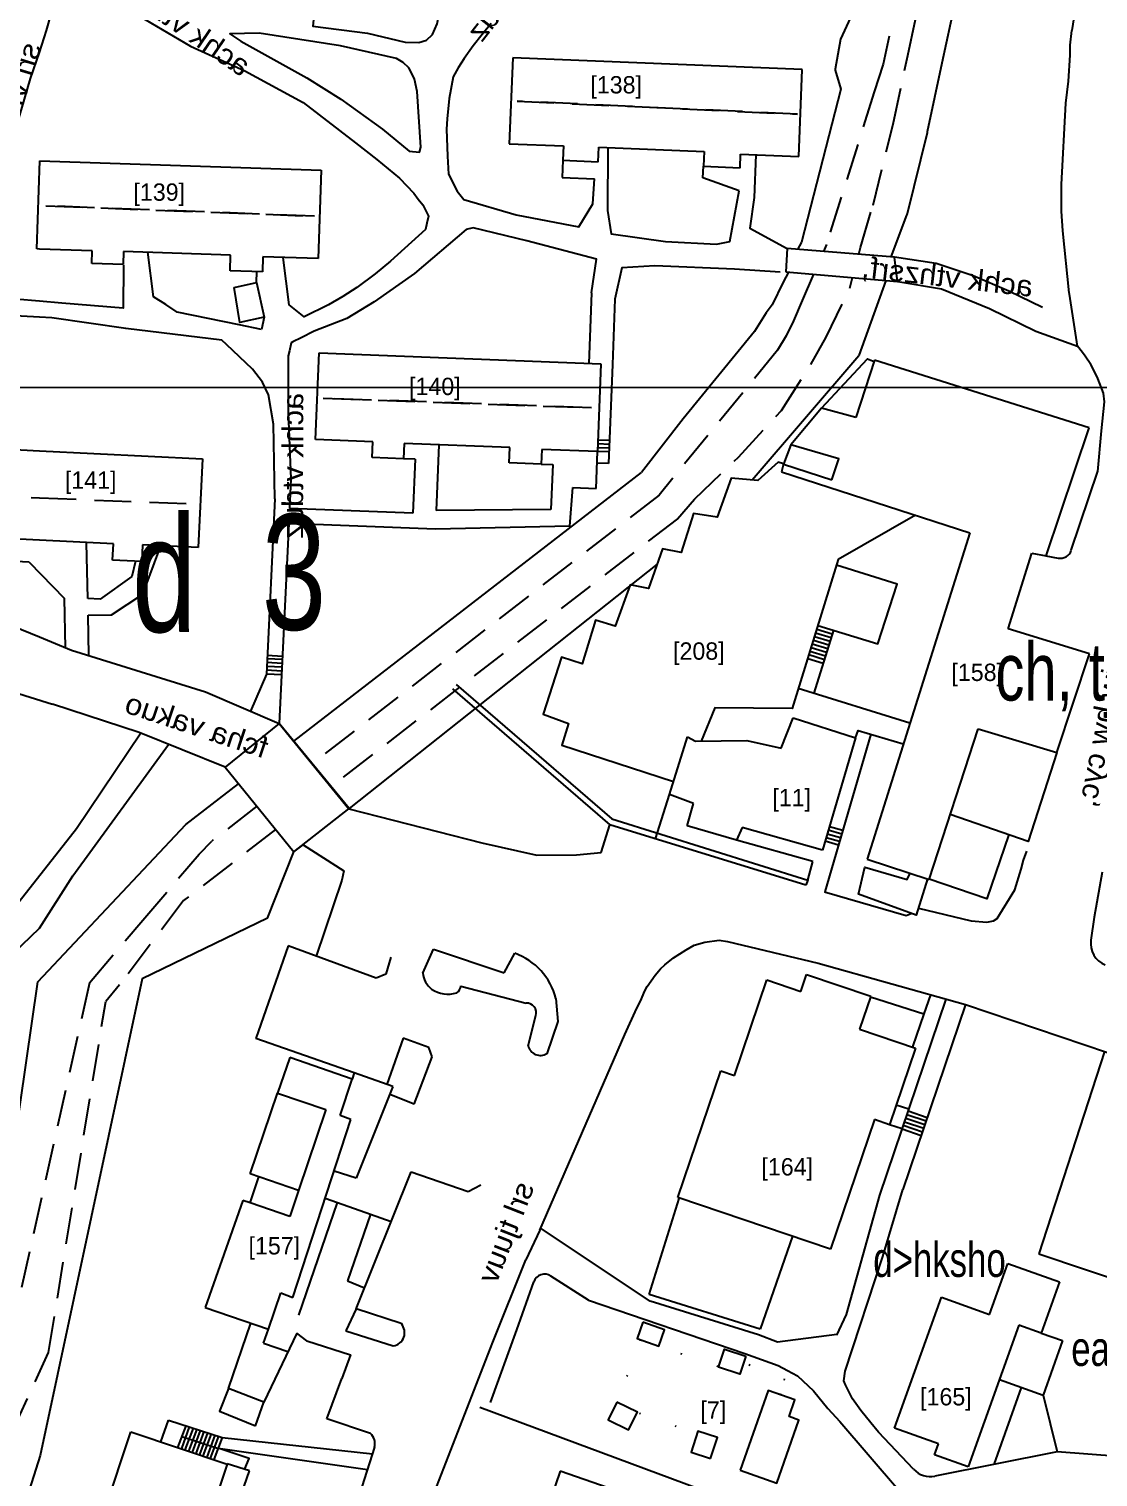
# Model space of a CAD drawing. Header units: millimetres. Extents: x 206768 to 208678, y 737854 to 739416.
# Drawn here: x 207449.1 to 207541.5, y 738494.7 to 738619.9 of the extents above; entities that cross this region are included whole.
import ezdxf
from ezdxf.enums import TextEntityAlignment as Align

# ---------------------------------------------------------------- set-up
doc = ezdxf.new("R2010")
doc.units = ezdxf.units.MM
doc.header["$LTSCALE"] = 0.5
doc.linetypes.add('DOT', pattern=[6.35, 0, -6.35])
doc.linetypes.add('HIDDEN', pattern=[9.525, 6.35, -3.175])
doc.layers.get('0').update_dxf_attribs({"color": 2})
for name, color, linetype, lineweight in [('1COVER', 7, 'Continuous', 25), ('1EVEN-SAFA', 7, 'Continuous', 25), ('1KAV-ASFLT', 7, 'Continuous', 25), ('1PRAT', 12, 'Continuous', 25), ('A-NOTE', 82, 'Continuous', 9), ('R-E-SAFA', 7, 'Continuous', 25), ('R-MER', 7, 'Continuous', 25), ('R-ROAD', 7, 'Continuous', 25), ('rehovot', 7, 'Continuous', 40)]:
    doc.layers.add(name, color=color, linetype=linetype, lineweight=lineweight)
for name, color, linetype in [('1GADA', 14, 'Continuous'), ('1MADREGOT', 60, 'Continuous'), ('1nahal', 40, 'HIDDEN'), ('A-BETON', 213, 'DOT'), ('F-KIR-TOMECH', 140, 'Continuous'), ('F-MADREGOT', 61, 'Continuous'), ('H-HOUSE', 6, 'Continuous'), ('H-MIGDAL', 6, 'Continuous'), ('H-MIKLAT', 6, 'Continuous'), ('H-ROOF', 6, 'HIDDEN'), ('H-SCHACHA', 6, 'Continuous'), ('H-ZIBUR', 6, 'Continuous'), ('MISPAR', 1, 'Continuous'), ('R-GESHER', 1, 'Continuous'), ('R-MIDRACHA', 31, 'Continuous'), ('reshet', 255, 'Continuous')]:
    doc.layers.add(name, color=color, linetype=linetype)
doc.layers.add('help', color=2, linetype='Continuous', lineweight=9, plot=False)
doc.styles.add('NR1', font='narkism$.shx')
doc.styles.add('REHOV-BIG', font='gil1.shx', dxfattribs={"height": 1.8})

# ---------------------------------------------------------------- blocks, each defined once
blk = doc.blocks.new('TR_LOT')
at = {"flags": 8}
blk.add_attdef('LOT', text='', height=3, dxfattribs=at).set_placement((0, 0), align=Align.MIDDLE_CENTER)

msp = doc.modelspace()

# ---------------------------------------------------------------- linework, layer by layer
at = {"layer": '1COVER'}
for p, q in [((207495.28, 738608.53), (207495.22, 738607.03)), ((207507.38, 738607.01), (207507.42, 738608.01)), ((207495.22, 738607.03), (207498.01, 738606.91)), ((207510.51, 738605.88), (207507.38, 738607.01)), ((207468.77, 738597.96), (207468.8, 738598.9)), ((207497.76, 738597.05), (207497.53, 738590.95)), ((207499.77, 738596.52), (207499.56, 738590.87)), ((207469.21, 738593.89), (207467.29, 738594.29)), ((207469.43, 738594.96), (207469.21, 738593.89)), ((207499.56, 738590.87), (207499.22, 738582.3)), ((207484.54, 738583.92), (207484.32, 738578.23)), ((207482.49, 738582.68), (207481.49, 738582.72)), ((207482.49, 738582.68), (207482.31, 738578)), ((207498.14, 738580.14), (207498.26, 738583.34)), ((207493.39, 738582.25), (207494.39, 738582.21)), ((207494.39, 738582.21), (207494.24, 738578.32)), ((207499.22, 738582.3), (207498.22, 738582.34)), ((207471.76, 738580.99), (207471.64, 738578.42)), ((207495.87, 738576.89), (207496.14, 738580.22)), ((207496.14, 738580.22), (207498.14, 738580.14)), ((207470.35, 738579.25), (207469.63, 738564.1)), ((207482.31, 738578), (207471.64, 738578.42)), ((207494.24, 738578.32), (207484.32, 738578.23)), ((207471.58, 738577.12), (207470.73, 738559.83)), ((207484.26, 738576.63), (207471.58, 738577.12)), ((207495.87, 738576.89), (207484.26, 738576.63)), ((207454.18, 738570.64), (207454.09, 738575.41)), ((207449.13, 738573.77), (207439.5, 738574.25)), ((207449.13, 738573.77), (207452.18, 738570.62)), ((207452.27, 738566.38), (207452.18, 738570.62)), ((207454.28, 738565.71), (207454.21, 738569.18)), ((207469.63, 738564.1), (207468.25, 738560.9)), ((207521.91, 738558.89), (207517.91, 738545.26)), ((207503.28, 738549.85), (207504.48, 738553.69)), ((207516.89, 738547.89), (207510.29, 738549.75)), ((207516.44, 738546.29), (207516.89, 738547.89)), ((207445.14, 738537.46), (207450, 738542.14)), ((207527.05, 738536.38), (207526.48, 738534.72)), ((207528.4, 738536), (207522.66, 738519.05)), ((207530.09, 738535.53), (207524.67, 738519.53)), ((207542.1, 738531.47), (207536.44, 738513.96)), ((207477.23, 738529.61), (207477.05, 738529.08)), ((207480.58, 738528.44), (207477.23, 738529.61)), ((207480.58, 738528.44), (207477.4, 738520.51)), ((207525.18, 738526.48), (207524.09, 738526.84)), ((207524.6, 738524.77), (207523.52, 738525.14)), ((207477.4, 738520.51), (207475.48, 738521.13)), ((207474.72, 738518.79), (207475.79, 738518.41)), ((207472.43, 738508.66), (207475.79, 738518.41)), ((207475.79, 738518.41), (207478.63, 738517.41)), ((207478.63, 738517.41), (207476.65, 738511.64)), ((207478.63, 738517.41), (207480.43, 738516.78)), ((207502.83, 738509.89), (207493.35, 738516.2)), ((207536.44, 738513.96), (207554.14, 738508.02)), ((207476.65, 738511.64), (207478.13, 738511.04)), ((207491.3, 738507.39), (207492.76, 738511.54)), ((207466.37, 738502.33), (207468.3, 738507.99)), ((207469.39, 738506.24), (207469.81, 738507.47)), ((207536.64, 738507.12), (207538.48, 738506.47)), ((207538.48, 738506.47), (207536.8, 738501.76)), ((207469.39, 738506.24), (207471.5, 738505.52)), ((207533.03, 738503.1), (207536.8, 738501.76)), ((207534.91, 738502.43), (207532.53, 738495.77)), ((207536.8, 738501.76), (207538, 738496.86)), ((207465.81, 738498.1), (207478.8, 738496.68)), ((207465.46, 738497.16), (207478.37, 738495.33))]:
    msp.add_line(p, q, dxfattribs=at)
msp.add_lwpolyline([(207518.66, 738567.89), (207516.97, 738562.44, -0.331136)], format="xyb", dxfattribs=at)
msp.add_arc((207493.7, 738511.21), 1, 57.2552, 160.627, dxfattribs=at)
at = {"layer": '1EVEN-SAFA'}
for p, q in [((207471.52, 738540.59), (207468.72, 738532.58)), ((207483.15, 738538.25), (207484.08, 738540.32)), ((207486.44, 738537.13), (207492.11, 738535.66)), ((207492.28, 738531.96), (207492.94, 738534.57)), ((207477.23, 738529.61), (207468.72, 738532.58)), ((207481.46, 738532.63), (207480.06, 738528.62)), ((207483.69, 738531.8), (207481.46, 738532.63)), ((207483.97, 738531.01), (207483.69, 738531.8)), ((207482.41, 738526.9), (207483.97, 738531.01)), ((207482.41, 738526.9), (207480.3, 738527.75)), ((207477.4, 738509.21), (207482.15, 738521.05)), ((207482.15, 738521.05), (207487.07, 738519.36)), ((207487.07, 738519.36), (207488.18, 738519.94)), ((207477.4, 738509.21), (207476.49, 738507.32)), ((207481.3, 738507.94), (207477.4, 738509.21)), ((207472.26, 738507.11), (207469.42, 738501.15)), ((207473.14, 738506.45), (207472.26, 738507.11)), ((207472.26, 738507.11), (207472.26, 738507.11)), ((207476.49, 738507.32), (207480.6, 738506.02)), ((207474.86, 738499.71), (207476.17, 738503.21))]:
    msp.add_line(p, q, dxfattribs=at)
for centre, radius, start, end in [((207485.2, 738538.46), 2.05, 185.93, 231.4074), ((207485.31, 738538.9), 2.48, 235.6363, 288.3364), ((207485.66, 738537.19), 0.783, 304.2311, 355.7341), ((207492.1, 738534.79), 0.87, 345.1563, 89.7622), ((207493.33, 738532.22), 1.09, 193.725, 300.7596), ((207480.42, 738507.17), 1.17, 278.8838, 41.009)]:
    msp.add_arc(centre, radius, start, end, dxfattribs=at)
at = {"layer": '1GADA'}
for p, q in [((207523.2, 738598.14), (207520.85, 738591.63)), ((207511.64, 738580.88, 17.41), (207520.85, 738591.63)), ((207469.74, 738542.99), (207472.02, 738548.72))]:
    msp.add_line(p, q, dxfattribs=at)
for points in [[(207500.1, 738711.66), (207500.81, 738708.79), (207502.7, 738699.7), (207507.93, 738682.46, 0.014344), (207507.96, 738682.37), (207511.86, 738670.25, 0.040222), (207511.97, 738670), (207516.29, 738661.54, 0.003786), (207516.3, 738661.51), (207517.63, 738659, 0.041143), (207517.78, 738658.77), (207518.79, 738657.44), (207521.01, 738654.32), (207524.7, 738646.33), (207525.63, 738643.77), (207525.76, 738642.39), (207523.82, 738628.89), (207519.29, 738618.99), (207518.82, 738616.41, 0.115109), (207518.83, 738616.31), (207519.3, 738614.67), (207515.9, 738601.44), (207515.57, 738600.81)], [(207523.66, 738600.16), (207525.02, 738603.77, 0.011779), (207525.06, 738603.91), (207526.79, 738610.91, 0.008), (207526.81, 738611), (207528.08, 738616.95), (207529.19, 738622.14), (207529.91, 738624.11, 0.04966), (207530.06, 738624.7), (207530.98, 738630.76, 0.013884), (207531, 738630.93), (207531.5, 738636.17, 0.011323), (207531.51, 738636.31), (207531.71, 738640.21), (207532.49, 738643.32, 0.07704), (207532.58, 738644.25), (207532.48, 738645.92, 0.099728), (207532.17, 738647.09), (207528.69, 738654.16, 0.018537), (207528.59, 738654.36), (207527.42, 738656.34)]]:
    msp.add_lwpolyline(points, format="xyb", dxfattribs=at)
for points in [[(207514.79, 738598.86), (207514.33, 738597.98), (207513.36, 738596.03), (207512.86, 738595.34), (207511.85, 738593.73), (207505.66, 738586.17), (207502.06, 738581.54)], [(207472, 738558.29), (207502.06, 738581.54)], [(207503.42, 738573.6), (207476.8, 738552.48)], [(207470.73, 738559.83), (207466.06, 738556.04), (207472.02, 738548.72), (207476.8, 738552.48), (207470.73, 738559.83)], [(207436.93, 738482.57), (207438.32, 738487.83), (207444.27, 738498.86), (207449.87, 738537.48), (207462.67, 738551.08), (207467.23, 738554.6)], [(207469.74, 738542.99), (207458.9, 738537.75), (207450.06, 738496.53), (207445.75, 738482.98), (207443.95, 738480.51)]]:
    msp.add_lwpolyline(points, dxfattribs=at)
at = {"layer": '1KAV-ASFLT'}
for p, q in [((207539.23, 738574.8), (207541.54, 738581.65)), ((207537.04, 738574.33), (207538.1, 738574.13)), ((207432.42, 738567.35), (207451.13, 738561.49)), ((207470.73, 738559.83), (207476.75, 738552.44)), ((207466.06, 738556.04), (207472.02, 738548.72)), ((207498.58, 738548.68), (207499.32, 738551.07)), ((207472.02, 738548.72), (207472.81, 738549.34)), ((207496.45, 738548.47), (207498.58, 738548.68)), ((207476.33, 738547.08), (207476.17, 738546.27)), ((207541.9, 738546.96), (207541.21, 738543.07)), ((207476.17, 738546.27), (207473.94, 738539.7)), ((207541.21, 738543.07), (207540.93, 738541.09)), ((207479.14, 738537.81), (207471.52, 738540.59)), ((207484.08, 738540.32), (207490.19, 738538.27)), ((207504.83, 738539.56), (207505.94, 738540.26)), ((207505.94, 738540.26), (207506.61, 738540.66)), ((207506.61, 738540.66), (207507.55, 738540.91)), ((207507.55, 738540.91), (207508.8, 738541.1)), ((207508.8, 738541.1), (207509.5, 738540.97)), ((207509.5, 738540.97), (207517.35, 738539.11)), ((207480.39, 738539.63), (207479.96, 738538.15)), ((207490.19, 738538.27), (207491.11, 738539.96)), ((207503.72, 738538.61), (207504.09, 738538.95)), ((207504.09, 738538.95), (207504.83, 738539.56)), ((207517.35, 738539.11), (207530.09, 738535.53)), ((207479.96, 738538.15), (207479.14, 738537.81)), ((207502.55, 738537.09), (207503.26, 738538.07)), ((207503.26, 738538.07), (207503.72, 738538.61)), ((207502.01, 738535.88), (207502.32, 738536.66)), ((207494.66, 738536.04), (207494.83, 738534.07)), ((207500.63, 738532.95), (207501.68, 738535.2)), ((207501.68, 738535.2), (207502.01, 738535.88)), ((207530.09, 738535.53), (207550.64, 738528.58)), ((207494.83, 738534.07), (207493.89, 738531.28)), ((207493.28, 738516.03), (207500.63, 738532.95)), ((207493.28, 738516.03), (207492.06, 738513.45)), ((207489.22, 738506.35), (207492.06, 738513.45)), ((207481.99, 738487.79), (207489.22, 738506.35)), ((207478.64, 738498.45), (207474.86, 738499.71)), ((207538, 738496.86), (207527.44, 738494.76)), ((207543.33, 738496.45), (207538, 738496.86))]:
    msp.add_line(p, q, dxfattribs=at)
for points in [[(207539.07, 738596.95), (207539.05, 738597.07), (207538.5, 738602.41), (207538.4, 738604.12), (207538.39, 738606.43), (207538.76, 738613.47), (207538.99, 738615.37), (207539.15, 738617.61), (207539.13, 738618.47), (207539.29, 738619.75)], [(207541.53, 738581.61), (207541.85, 738585.13), (207542.11, 738587.64), (207542.02, 738588.38), (207541.52, 738589.64), (207541.19, 738590.38), (207540.91, 738590.87), (207540.44, 738591.58), (207540.19, 738591.9), (207539.78, 738592.44), (207539.07, 738596.95)], [(207433.35, 738574.1), (207450, 738567.31)], [(207450, 738567.31), (207452.79, 738566.17), (207464.38, 738562.57), (207470.73, 738559.83)], [(207466.06, 738556.04), (207458.63, 738559.04), (207451.13, 738561.49)], [(207476.75, 738552.44), (207488.26, 738549.51), (207493.03, 738548.43), (207496.45, 738548.47)], [(207472.81, 738549.34), (207476.33, 738547.08)], [(207526.02, 738543.87), (207530.58, 738542.77), (207531.92, 738542.64), (207532.51, 738542.77), (207532.82, 738542.96), (207534.34, 738545.45), (207534.91, 738547.22), (207535.09, 738548.01), (207535.38, 738548.79)], [(207478.98, 738497.25), (207475.91, 738487.59), (207473.22, 738480.09), (207469.86, 738471.69), (207467.33, 738464.67), (207463.49, 738454.69), (207460.98, 738446.3), (207458.08, 738437.58), (207455.48, 738429.56), (207451.74, 738418.21), (207450.13, 738412.49), (207450, 738412.1)]]:
    msp.add_lwpolyline(points, dxfattribs=at)
for centre, radius, start, end in [((207584.86, 738613.61), 45.98, 150.7423, 172.3231), ((207538.28, 738575.11), 1, 259.3236, 341.3633), ((207542.91, 738540.81), 2, 171.8454, 248.4293), ((207489.25, 738534.71), 5.57, 13.789, 70.4545), ((207477.87, 738497.58), 1.15, 343.5218, 48.6956)]:
    msp.add_arc(centre, radius, start, end, dxfattribs=at)
at = {"layer": '1MADREGOT'}
for p, q in [((207499.29, 738583.96), (207498.29, 738584)), ((207499.3, 738584.29), (207498.3, 738584.33)), ((207499.26, 738583.3), (207498.26, 738583.34)), ((207499.27, 738583.63), (207498.28, 738583.67)), ((207517.13, 738567.67), (207518.46, 738567.26)), ((207517.22, 738567.98), (207518.56, 738567.57)), ((207516.74, 738566.41), (207518.07, 738566)), ((207516.83, 738566.72), (207518.17, 738566.31)), ((207516.93, 738567.04), (207518.27, 738566.63)), ((207517.03, 738567.35), (207518.37, 738566.94)), ((207471.02, 738565.35), (207469.7, 738565.42)), ((207471.03, 738565.63), (207469.71, 738565.7)), ((207516.45, 738565.46), (207517.78, 738565.05)), ((207516.54, 738565.78), (207517.88, 738565.37)), ((207516.64, 738566.09), (207517.98, 738565.68)), ((207470.96, 738564.04), (207469.63, 738564.1)), ((207470.97, 738564.36), (207469.65, 738564.43)), ((207470.99, 738564.69), (207469.66, 738564.76)), ((207471.01, 738565.02), (207469.68, 738565.09)), ((207519.28, 738549.95), (207518.13, 738550.27)), ((207519.38, 738550.26), (207518.22, 738550.59)), ((207519.47, 738550.58), (207518.32, 738550.9)), ((207519.1, 738549.31), (207517.95, 738549.64)), ((207519.19, 738549.63), (207518.04, 738549.95)), ((207525.13, 738526.34), (207526.78, 738525.77)), ((207524.7, 738525.09), (207526.36, 738524.52)), ((207524.81, 738525.4), (207526.47, 738524.84)), ((207524.92, 738525.71), (207526.57, 738525.15)), ((207525.02, 738526.02), (207526.68, 738525.46)), ((207524.6, 738524.77), (207526.26, 738524.21)), ((207462.66, 738499.11), (207461.96, 738497.24)), ((207462.97, 738499.01), (207462.28, 738497.13)), ((207463.29, 738498.91), (207462.59, 738497.02)), ((207463.61, 738498.82), (207462.9, 738496.92)), ((207463.92, 738498.71), (207463.22, 738496.82)), ((207464.23, 738498.6), (207463.53, 738496.71)), ((207464.55, 738498.5), (207463.85, 738496.62)), ((207464.86, 738498.4), (207464.15, 738496.5)), ((207465.18, 738498.3), (207464.47, 738496.4)), ((207465.49, 738498.2), (207464.78, 738496.3)), ((207465.81, 738498.1), (207465.09, 738496.19))]:
    msp.add_line(p, q, dxfattribs=at)
at = {"layer": '1nahal'}
for p, q in [((207503.59, 738579.57), (207473.59, 738556.37)), ((207505.17, 738577.53), (207475.23, 738554.38)), ((207468.8, 738552.67), (207464.91, 738549.66)), ((207470.43, 738550.67), (207462.47, 738544.51)), ((207463.83, 738548.53), (207464.91, 738549.66)), ((207458.95, 738542.82), (207463.83, 738548.53)), ((207462.47, 738544.51), (207456.94, 738537.23)), ((207454.33, 738537.4), (207458.95, 738542.82)), ((207454.33, 738537.4), (207446.56, 738502.51)), ((207456.94, 738537.23), (207455.74, 738535.79)), ((207450.8, 738505.43), (207455.74, 738535.79)), ((207443.67, 738489.94), (207450.8, 738505.43))]:
    msp.add_line(p, q, dxfattribs=at)
for points in [[(207504.9, 738701.12), (207509.58, 738682.89), (207513.48, 738670.77), (207517.8, 738662.31), (207519.13, 738659.8), (207520.16, 738658.45), (207522.49, 738655.18), (207526.27, 738646.98), (207527.3, 738644.15), (207527.47, 738642.35), (207525.49, 738628.57), (207522.97, 738616.83), (207522.19, 738614.43), (207518.06, 738601.24), (207517.8, 738600.63)], [(207520.85, 738600.39), (207521.01, 738600.98), (207522.09, 738604.64), (207523.82, 738611.64), (207525.09, 738617.59), (207526.25, 738622.99)], [(207516.95, 738598.67), (207515.97, 738596.41), (207515.2, 738594.64), (207514.57, 738593.34), (207513.84, 738592.1), (207503.59, 738579.57)], [(207505.17, 738577.53), (207506.64, 738579.21), (207510.45, 738582.86), (207514.17, 738586.9), (207516.71, 738590.87), (207518.05, 738593.22), (207520.08, 738597.47), (207520.32, 738598.38)]]:
    msp.add_lwpolyline(points, dxfattribs=at)
at = {"layer": '1PRAT'}
for p, q in [((207485.72, 738562.82), (207499.32, 738551.07)), ((207486.05, 738563.2), (207499.51, 738551.57)), ((207499.51, 738551.57), (207516.44, 738546.29)), ((207516.29, 738545.86), (207499.32, 738551.07)), ((207516.44, 738546.29), (207516.29, 738545.86))]:
    msp.add_line(p, q, dxfattribs=at)
at = {"layer": 'A-BETON'}
for points in [[(207501.98, 738506.53), (207500.14, 738501.53)], [(207508.67, 738504.22), (207503.57, 738505.98)], [(207514.08, 738501.8), (207514.48, 738503.08), (207511.31, 738504.39)], [(207501.89, 738500.19), (207506.88, 738498.43)], [(207510.68, 738495.31), (207508.02, 738496.3)]]:
    msp.add_lwpolyline(points, dxfattribs=at)
at = {"layer": 'F-KIR-TOMECH'}
msp.add_lwpolyline([(207512.34, 738489.98), (207512.97, 738491.44), (207488.09, 738500.68)], dxfattribs=at)
at = {"layer": 'F-MADREGOT'}
for p, q in [((207460.51, 738497.73), (207461.16, 738499.59)), ((207461.16, 738499.59), (207465.81, 738498.1)), ((207462.31, 738498.17), (207465.5, 738497.15))]:
    msp.add_line(p, q, dxfattribs=at)
for points in [[(207526.79, 738546.4), (207525.83, 738543.26), (207520.84, 738545.07), (207521.38, 738547.4), (207525.05, 738546.35), (207525.3, 738546.89)], [(207467.78, 738495.39), (207468.14, 738496.27), (207465.46, 738497.16)]]:
    msp.add_lwpolyline(points, dxfattribs=at)
at = {"layer": 'H-HOUSE'}
for p, q in [((207490.93, 738617.39), (207490.63, 738609.95)), ((207515.97, 738616.38), (207490.93, 738617.39)), ((207515.67, 738608.85), (207515.97, 738616.38)), ((207490.63, 738609.95), (207495.33, 738609.76)), ((207495.33, 738609.76), (207495.28, 738608.53)), ((207498.33, 738608.4), (207498.38, 738609.66)), ((207498.38, 738609.66), (207507.48, 738609.29)), ((207507.48, 738609.29), (207507.42, 738608.01)), ((207510.59, 738607.88), (207510.64, 738609.05)), ((207510.64, 738609.05), (207515.67, 738608.85)), ((207449.79, 738600.86), (207450.04, 738608.46)), ((207450.04, 738608.46), (207474.38, 738607.66)), ((207495.28, 738608.53), (207498.33, 738608.4)), ((207507.42, 738608.01), (207510.59, 738607.88)), ((207474.38, 738607.66), (207474.12, 738600.02)), ((207450, 738600.85), (207449.79, 738600.86)), ((207454.58, 738600.7), (207450, 738600.85)), ((207454.55, 738599.6), (207454.58, 738600.7)), ((207457.28, 738600.64), (207457.24, 738599.51)), ((207466.53, 738600.33), (207457.28, 738600.64)), ((207466.49, 738598.97), (207466.53, 738600.33)), ((207469.34, 738600.18), (207469.3, 738598.88)), ((207474.12, 738600.02), (207469.34, 738600.18)), ((207457.24, 738599.51), (207454.55, 738599.6)), ((207469.3, 738598.88), (207466.49, 738598.97)), ((207473.89, 738584.38), (207474.19, 738591.86)), ((207474.19, 738591.86), (207498.56, 738590.91)), ((207498.56, 738590.91), (207498.26, 738583.34)), ((207439.98, 738583.91), (207450, 738583.41)), ((207478.84, 738584.19), (207473.89, 738584.38)), ((207478.78, 738582.82), (207478.84, 738584.19)), ((207481.54, 738584.04), (207481.49, 738582.72)), ((207490.69, 738583.68), (207481.54, 738584.04)), ((207450, 738583.41), (207464.12, 738582.71)), ((207464.12, 738582.71), (207463.74, 738575.04)), ((207481.49, 738582.72), (207478.78, 738582.82)), ((207490.64, 738582.35), (207490.69, 738583.68)), ((207493.44, 738583.53), (207493.39, 738582.25)), ((207498.26, 738583.34), (207493.44, 738583.53)), ((207493.39, 738582.25), (207490.64, 738582.35)), ((207450, 738575.68), (207447.17, 738575.82)), ((207456.4, 738575.37), (207450, 738575.68)), ((207456.33, 738573.95), (207456.4, 738575.37)), ((207458.92, 738575.28), (207458.85, 738573.83)), ((207463.74, 738575.04), (207458.92, 738575.28)), ((207458.85, 738573.83), (207456.33, 738573.95)), ((207471.67, 738530.96), (207470.6, 738527.87)), ((207477.05, 738529.08), (207471.67, 738530.96)), ((207476.01, 738525.94), (207477.05, 738529.08)), ((207468.24, 738520.88), (207470.6, 738527.87)), ((207470.6, 738527.87), (207474.78, 738526.45)), ((207474.78, 738526.45), (207472.42, 738519.46)), ((207471.93, 738510.21), (207476.93, 738525.58)), ((207476.93, 738525.58), (207476.01, 738525.94)), ((207472.42, 738519.46), (207468.24, 738520.88)), ((207468.24, 738518.37), (207468.99, 738520.62)), ((207472.42, 738519.46), (207471.65, 738517.21)), ((207467.6, 738518.58), (207464.34, 738509.34)), ((207468.24, 738518.37), (207467.6, 738518.58)), ((207471.65, 738517.21), (207468.24, 738518.37)), ((207469.81, 738507.47), (207470.89, 738510.59)), ((207470.89, 738510.59), (207471.93, 738510.21)), ((207464.34, 738509.34), (207469.81, 738507.47)), ((207453.1, 738484.22), (207457.92, 738498.59)), ((207457.92, 738498.59), (207466.24, 738495.8)), ((207466.24, 738495.8), (207461.41, 738481.43)), ((207463.22, 738480.8), (207468.16, 738495.21)), ((207468.16, 738495.21), (207466.23, 738495.82))]:
    msp.add_line(p, q, dxfattribs=at)
at = {"layer": 'H-MIGDAL'}
msp.add_lwpolyline([(207518.54, 738580.88), (207519.13, 738582.72), (207514.99, 738583.93), (207514.36, 738582.26), (207518.54, 738580.88)], dxfattribs=at)
at = {"layer": 'H-MIKLAT'}
for points in [[(207502.18, 738508.06), (207501.69, 738506.64), (207503.57, 738505.98), (207504.06, 738507.4), (207502.18, 738508.06)], [(207511.08, 738505.12), (207510.57, 738503.58), (207508.74, 738504.19), (207509.25, 738505.73), (207511.08, 738505.12)], [(207510.61, 738495.27), (207513.76, 738494.16), (207515.68, 738499.6), (207514.83, 738499.9), (207515.34, 738501.36), (207513.03, 738502.17), (207510.61, 738495.27)], [(207499.95, 738501.14), (207499.2, 738499.61), (207500.96, 738498.75), (207501.71, 738500.28), (207499.95, 738501.14)], [(207508.04, 738496.29), (207508.63, 738498.1), (207506.95, 738498.64), (207506.36, 738496.84), (207508.04, 738496.29)]]:
    msp.add_lwpolyline(points, dxfattribs=at)
at = {"layer": 'H-ROOF'}
for points in [[(207515.56, 738612.51), (207491.33, 738613.63), (207515.56, 738612.51)], [(207450.55, 738604.58), (207473.8, 738603.69), (207450.55, 738604.58)], [(207474.53, 738587.94), (207497.75, 738587.13), (207474.53, 738587.94)], [(207439.77, 738579.73), (207450, 738579.33)], [(207450, 738579.33), (207463.31, 738578.82)]]:
    msp.add_lwpolyline(points, dxfattribs=at)
at = {"layer": 'H-SCHACHA'}
for p, q in [((207521.87, 738536.18), (207526.48, 738534.72)), ((207526.48, 738534.72), (207525.49, 738531.86)), ((207502.73, 738510.45), (207505.34, 738518.77)), ((207515.13, 738515.49), (207512.34, 738507.45)), ((207512.34, 738507.45), (207502.73, 738510.45))]:
    msp.add_line(p, q, dxfattribs=at)
for points in [[(207466.85, 738597.51), (207468.77, 738597.96), (207469.43, 738594.96), (207467.35, 738594.51), (207466.85, 738597.51)], [(207517.32, 738568.3), (207522.51, 738566.7), (207524.19, 738571.88), (207518.94, 738573.51)], [(207468.68, 738499.09), (207469.42, 738501.15), (207466.37, 738502.33), (207465.57, 738500.37), (207468.68, 738499.09)]]:
    msp.add_lwpolyline(points, dxfattribs=at)
at = {"layer": 'H-ZIBUR'}
for p, q in [((207522.22, 738591.23), (207520.6, 738586.29)), ((207540.78, 738585.39), (207522.22, 738591.23)), ((207517.64, 738587.09), (207514.99, 738583.93)), ((207520.6, 738586.29), (207517.64, 738587.09)), ((207537.05, 738574.33), (207540.78, 738585.39)), ((207514.36, 738582.27), (207514.17, 738581.58)), ((207514.17, 738581.58), (207530.46, 738576.32)), ((207530.46, 738576.32), (207521.58, 738548.11)), ((207533.79, 738568.01), (207535.83, 738574.56)), ((207535.83, 738574.56), (207537.05, 738574.33)), ((207540.82, 738565.86), (207533.79, 738568.01)), ((207537.97, 738557.31), (207540.82, 738565.86)), ((207514.15, 738557.69), (207515.19, 738560.33)), ((207515.19, 738560.33), (207520.57, 738558.59)), ((207526.95, 738546.35), (207531.18, 738559.37)), ((207531.18, 738559.37), (207537.97, 738557.31)), ((207504.48, 738553.69), (207506.04, 738558.68)), ((207506.04, 738558.68), (207506.73, 738558.29)), ((207506.73, 738558.29), (207511.18, 738558.35)), ((207511.18, 738558.35), (207514.15, 738557.69)), ((207520.57, 738558.59), (207517.72, 738548.87)), ((207506.58, 738552.91), (207504.48, 738553.69)), ((207506.01, 738550.97), (207506.58, 738552.91)), ((207510.29, 738549.75), (207506.01, 738550.97)), ((207510.78, 738550.83), (207510.29, 738549.75)), ((207517.72, 738548.87), (207510.78, 738550.83)), ((207521.58, 738548.11), (207526.95, 738546.35)), ((207510.11, 738529.4), (207512.91, 738537.66)), ((207512.91, 738537.66), (207515.86, 738536.66)), ((207515.86, 738536.66), (207516.35, 738538.13)), ((207516.35, 738538.13), (207521.9, 738536.26)), ((207521.9, 738536.26), (207520.93, 738533.4)), ((207520.93, 738533.4), (207525.76, 738531.77)), ((207525.76, 738531.77), (207523.52, 738525.14)), ((207505.22, 738518.85), (207508.93, 738529.8)), ((207508.93, 738529.8), (207510.11, 738529.4)), ((207522.21, 738525.58), (207518.42, 738514.38)), ((207523.52, 738525.14), (207522.21, 738525.58)), ((207518.42, 738514.38), (207505.22, 738518.85)), ((207532.17, 738508.74), (207533.74, 738513.13)), ((207533.74, 738513.13), (207538.21, 738511.54)), ((207538.21, 738511.54), (207536.64, 738507.12)), ((207523.96, 738498.9), (207528.01, 738510.22)), ((207528.01, 738510.22), (207532.17, 738508.74)), ((207534.71, 738507.81), (207530.33, 738495.55)), ((207536.64, 738507.12), (207534.71, 738507.81)), ((207527.76, 738497.54), (207523.96, 738498.9)), ((207527.42, 738496.59), (207527.76, 738497.54)), ((207530.33, 738495.55), (207527.42, 738496.59)), ((207495.05, 738495.18), (207493.34, 738490.25)), ((207511.41, 738489.52), (207495.05, 738495.18))]:
    msp.add_line(p, q, dxfattribs=at)
for points in [[(207517.64, 738587.09), (207521.6, 738591.36), (207522.19, 738591.13)], [(207514.36, 738582.27), (207513.88, 738582.42), (207512.13, 738580.84), (207509.81, 738581.03), (207508.61, 738577.66), (207506.56, 738577.99), (207505.51, 738574.61), (207503.88, 738574.93), (207502.68, 738571.49), (207501.09, 738571.82), (207499.8, 738568.23), (207498.08, 738568.76), (207496.95, 738564.98), (207495.15, 738565.56), (207493.57, 738560.62), (207495.77, 738559.82), (207495.17, 738557.96), (207504.83, 738554.82)], [(207525.76, 738577.84), (207519.09, 738574.01), (207515.09, 738561.11), (207508.4, 738561.17), (207507.24, 738558.3)], [(207525.28, 738559.86), (207515.62, 738562.86)], [(207520.57, 738558.59), (207520.8, 738559.22), (207524.71, 738558.07)], [(207537.97, 738557.31), (207535.5, 738549.61), (207528.77, 738551.95)], [(207533.83, 738550.23), (207531.93, 738544.68), (207526.94, 738546.36)]]:
    msp.add_lwpolyline(points, dxfattribs=at)
at = {"layer": 'help', "elevation": 8.36}
for points in [[(207435.96, 738869.54), (207634.41, 738869.54), (207634.41, 738588.88), (207435.96, 738588.88)], [(207435.96, 738588.88), (207634.41, 738588.88), (207634.41, 738308.21), (207435.96, 738308.21)]]:
    msp.add_lwpolyline(points, close=True, dxfattribs=at)
at = {"layer": 'R-E-SAFA'}
msp.add_line((207502.32, 738536.66), (207502.55, 738537.09), dxfattribs=at)
for points in [[(207517.89, 738545.27), (207524.96, 738543.24), (207525.38, 738543.4), (207525.4, 738543.42)], [(207473.14, 738506.45), (207476.92, 738505.25), (207476.17, 738503.21)]]:
    msp.add_lwpolyline(points, dxfattribs=at)
at = {"layer": 'R-GESHER'}
for p, q in [((207514.66, 738600.88), (207514.54, 738598.88)), ((207523.95, 738600.14), (207514.66, 738600.88)), ((207524.21, 738598.05), (207523.95, 738600.14)), ((207514.54, 738598.88), (207524.21, 738598.05))]:
    msp.add_line(p, q, dxfattribs=at)
at = {"layer": 'R-MER'}
for p, q in [((207511.97, 738609), (207511.82, 738605.3)), ((207450, 738594.95), (207444.08, 738595.3)), ((207522.66, 738519.05), (207519.76, 738508.73)), ((207522.95, 738513.73), (207524.67, 738519.53)), ((207519.69, 738503.84), (207522.95, 738513.73)), ((207497.5, 738509.96), (207494.24, 738512.05)), ((207512.19, 738506.97), (207502.83, 738509.89)), ((207519.76, 738508.73), (207518.93, 738506.94)), ((207513.83, 738506.35), (207512.19, 738506.97)), ((207518.96, 738507), (207513.83, 738506.35)), ((207519.56, 738502.98), (207519.69, 738503.84)), ((207519.7, 738502.65), (207519.56, 738502.98)), ((207520.11, 738501.84), (207519.7, 738502.65)), ((207520.32, 738501.44), (207520.11, 738501.84)), ((207521.05, 738500.42), (207520.32, 738501.44)), ((207521.9, 738499.35), (207521.05, 738500.42)), ((207522.55, 738498.57), (207521.9, 738499.35)), ((207525.59, 738495.35), (207522.55, 738498.57))]:
    msp.add_line(p, q, dxfattribs=at)
for points in [[(207475.64, 738625.71), (207474.24, 738625.79), (207473.66, 738620.11), (207478.39, 738619.52), (207481.63, 738618.72), (207482.83, 738618.7), (207483.48, 738618.9), (207484, 738619.41), (207484.39, 738620.31), (207484.64, 738621.46), (207484.71, 738622.99), (207484.89, 738625.56)], [(207450, 738617.84), (207450.63, 738619.73), (207451.44, 738622.62)], [(207457.2, 738621.84), (207463.06, 738618.39), (207467.76, 738616.26), (207472.82, 738613.52), (207477.35, 738610.02), (207479.17, 738608.6), (207481.14, 738606.97), (207482.39, 738605.68), (207482.76, 738605.15), (207483.15, 738604.66), (207483.64, 738603.7), (207483.52, 738603.09), (207483.39, 738602.53), (207480.36, 738599.8), (207479.05, 738598.7), (207477.45, 738597.53), (207476.24, 738596.73), (207475.01, 738596.03), (207472.91, 738595), (207471.59, 738596.02), (207471.09, 738600.12)], [(207489.08, 738620.36), (207488.3, 738619.4), (207487.5, 738618.41), (207486.74, 738617.32), (207486.22, 738616.5), (207485.78, 738615.73), (207485.44, 738613.87), (207485.27, 738612.11), (207485.2, 738611.22), (207485.3, 738608.87), (207485.37, 738607.31), (207486.13, 738605.86), (207486.71, 738605.14), (207491.22, 738603.81), (207496.66, 738602.78), (207497.86, 738604.77), (207498.01, 738606.91)], [(207481.99, 738609.31), (207482.87, 738609.21), (207482.98, 738609.65), (207482.68, 738614.47), (207482.44, 738615.54), (207482.08, 738616.3), (207481.95, 738616.5), (207481.47, 738616.98), (207480.88, 738617.32), (207476.03, 738618.43), (207469, 738619.52), (207466.46, 738619.46), (207467.42, 738618.82), (207473.13, 738615.64), (207476.08, 738613.81), (207479.68, 738611.21), (207481.99, 738609.31)], [(207450, 738596.33), (207447.97, 738596.5), (207446.09, 738596.71), (207445.16, 738597.27), (207444.63, 738598.34), (207446.34, 738604.63), (207447.65, 738610.14), (207449.25, 738615.58), (207450, 738617.84)], [(207499.15, 738609.63), (207499.13, 738604.17), (207499.45, 738602.15), (207504.15, 738601.51), (207508.55, 738601.27), (207509.7, 738601.51), (207510.51, 738605.88)], [(207511.82, 738605.3), (207511.44, 738602.65), (207514.66, 738600.88)], [(207497.76, 738597.05), (207498.17, 738599.97), (207492.16, 738601.56), (207487.51, 738602.69), (207486.9, 738602.55), (207482.43, 738598.74), (207478.95, 738596.27), (207476.58, 738594.85), (207473.77, 738593.75), (207472.65, 738593.18), (207471.92, 738592.82), (207471.79, 738592.73), (207471.64, 738592.05), (207471.51, 738591.6), (207471.53, 738586.69), (207471.76, 738580.99)], [(207467.29, 738594.29), (207461.92, 738595.4), (207460.93, 738596.06), (207459.88, 738596.72), (207459.37, 738600.57)], [(207457.28, 738599.46), (207457.25, 738595.74), (207451.95, 738596.16), (207450, 738596.33)], [(207514.06, 738598.86), (207510.1, 738599.12), (207503.23, 738599.4), (207500.38, 738599.23), (207499.77, 738596.52)], [(207536.74, 738595.78), (207533.84, 738597.21), (207530.75, 738598.54), (207527.55, 738599.61), (207523.95, 738600.14)], [(207524.23, 738598.04), (207528, 738597.4), (207532.15, 738595.71), (207536.17, 738593.75), (207539.78, 738592.44)], [(207470.35, 738579.25), (207470.25, 738585.7), (207469.82, 738588.23), (207469.31, 738589.33), (207468.44, 738590.47), (207467.31, 738591.53), (207466.18, 738592.59), (207465.77, 738592.98), (207457.47, 738593.99), (207451.07, 738594.89), (207450, 738594.95)], [(207454.21, 738569.18), (207456.25, 738569.22), (207458.95, 738571.01), (207460.52, 738575.2)], [(207458.32, 738573.85), (207458, 738572.54), (207455.27, 738570.59)], [(207455.27, 738570.59), (207454.18, 738570.64)], [(207458.78, 738558.98), (207453.2, 738550.71), (207448.27, 738544.42), (207445.35, 738545.02)], [(207450, 738542.14), (207452.89, 738546.65), (207461.16, 738558.02)]]:
    msp.add_lwpolyline(points, dxfattribs=at)
msp.add_lwpolyline([(207497.5, 738509.96), (207511.01, 738505.35), (207513.88, 738504.31), (207514.7, 738503.89), (207515.56, 738503.44), (207516.94, 738502.14), (207518.19, 738500.61), (207519.21, 738499.49), (207524.29, 738493.56, -0.254893), (207524.89, 738490.75), (207522.02, 738481.14)], format="xyb", dxfattribs=at)
at = {"layer": 'R-MIDRACHA'}
msp.add_lwpolyline([(207489.02, 738501.13), (207491.3, 738507.39)], dxfattribs=at)
at = {"layer": 'R-ROAD'}
msp.add_arc((207527.05, 738496.72), 2, 223.3897, 281.2344, dxfattribs=at)

# ---------------------------------------------------------------- block references
at = {"layer": 'MISPAR'}
ref = msp.add_blockref('TR_LOT', (207497.27, 738615.35), dxfattribs=dict(at, xscale=0.5, yscale=0.5, zscale=0.5))
ref.add_attrib('LOT', '[138]', dxfattribs={"layer": '0', "height": 1.5, "flags": 8}).set_placement((207499.88, 738615.05), align=Align.MIDDLE_CENTER)
at = {"layer": 'MISPAR', "xscale": 0.5, "yscale": 0.5, "zscale": 0.5}
for p, values in [((207460.37, 738605.77), {'LOT': '[139]'}), ((207484.2, 738588.97), {'LOT': '[140]'}), ((207454.44, 738580.87), {'LOT': '[141]'}), ((207470.32, 738514.67), {'LOT': '[157]'})]:
    msp.add_blockref('TR_LOT', p, dxfattribs=at).add_auto_attribs(values)
at = {"layer": 'MISPAR'}
ref = msp.add_blockref('TR_LOT', (207508.63, 738570.07), dxfattribs=dict(at, xscale=0.5, yscale=0.5, zscale=0.5))
ref.add_attrib('LOT', '[208]', dxfattribs={"layer": '0', "height": 1.5, "flags": 8}).set_placement((207507.03, 738566.09), align=Align.MIDDLE_CENTER)
ref = msp.add_blockref('TR_LOT', (207532.69, 738568.23), dxfattribs=dict(at, xscale=0.5, yscale=0.5, zscale=0.5))
ref.add_attrib('LOT', '[158]', dxfattribs={"layer": '0', "height": 1.5, "flags": 8}).set_placement((207531.1, 738564.25), align=Align.MIDDLE_CENTER)
ref = msp.add_blockref('TR_LOT', (207516.65, 738557.4), dxfattribs=dict(at, xscale=0.5, yscale=0.5, zscale=0.5))
ref.add_attrib('LOT', '[11]', dxfattribs={"layer": '0', "height": 1.5, "flags": 8}).set_placement((207515.06, 738553.42), align=Align.MIDDLE_CENTER)
ref = msp.add_blockref('TR_LOT', (207516.26, 738525.48), dxfattribs=dict(at, xscale=0.5, yscale=0.5, zscale=0.5))
ref.add_attrib('LOT', '[164]', dxfattribs={"layer": '0', "height": 1.5, "flags": 8}).set_placement((207514.67, 738521.5), align=Align.MIDDLE_CENTER)
ref = msp.add_blockref('TR_LOT', (207509.87, 738504.45), dxfattribs=dict(at, xscale=0.5, yscale=0.5, zscale=0.5))
ref.add_attrib('LOT', '[7]', dxfattribs={"layer": '0', "height": 1.5, "flags": 8}).set_placement((207508.28, 738500.47), align=Align.MIDDLE_CENTER)
ref = msp.add_blockref('TR_LOT', (207529.99, 738505.6), dxfattribs=dict(at, xscale=0.5, yscale=0.5, zscale=0.5))
ref.add_attrib('LOT', '[165]', dxfattribs={"layer": '0', "height": 1.5, "flags": 8}).set_placement((207528.39, 738501.62), align=Align.MIDDLE_CENTER)

# ---------------------------------------------------------------- texts
at = {"layer": 'A-NOTE', "style": 'NR1', "width": 0.75}
for s, height, p in [('ch, tjuuv', 5, (207532.67, 738561.81)), ('d>hksho', 3, (207522.11, 738511.98)), ('eahaui', 3, (207539.23, 738504.28, 25.5))]:
    msp.add_text(s, height=height, dxfattribs=at).set_placement(p)
at = {"layer": 'rehovot', "ltscale": 2, "style": 'REHOV-BIG', "text_generation_flag": 2, "width": 1.1}
for s, rotation, p in [('achk vtduz', 771.9626, (207496.04, 738628.6)), ('achk vthzsrf,', 1045.7272, (207467.48, 738615.69, 8.36)), ('srl vfro', 1513.2149, (207450.18, 738618.37)), ('achk vthzsrf,', 713.3694, (207535.81, 738596.71)), ('achk vtduz', 809.938, (207472.82, 738588.41)), (' rjw hw cyc,', 78.5033, (207544.04, 738565.9)), ('fcha vakuo', 341.678, (207469.4, 738556.8)), ('srl tjuuv', 68.6257, (207492.83, 738519.76))]:
    msp.add_text(s, height=1.8, rotation=rotation, dxfattribs=at).set_placement(p)
at = {"layer": 'reshet', "lineweight": -3, "style": 'NR1', "width": 0.75}
for s, p in [('d', (207458.01, 738567.74)), ('3', (207469.23, 738567.93))]:
    msp.add_text(s, height=10, dxfattribs=at).set_placement(p)

doc.saveas('drawing.dxf')
